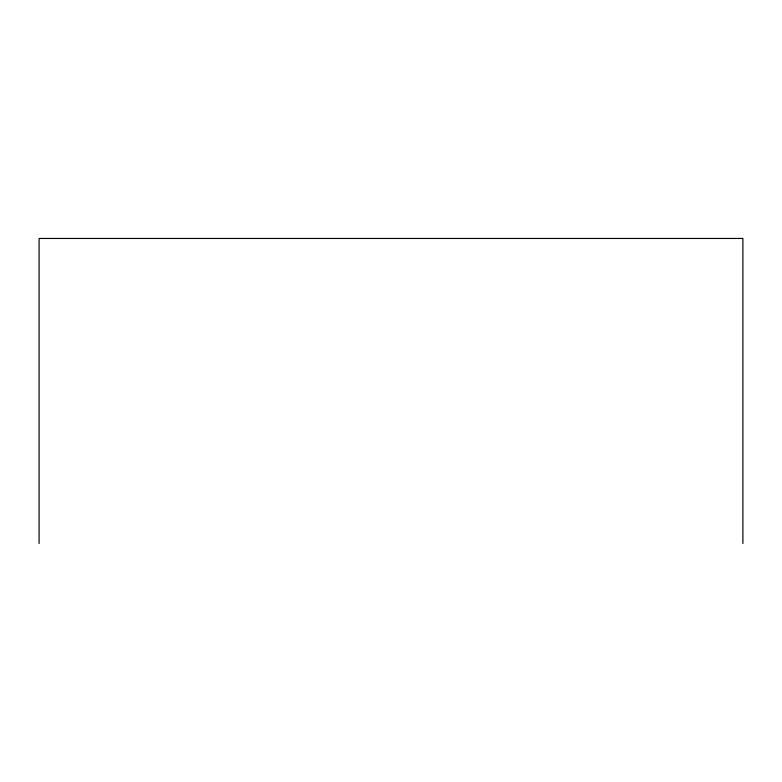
<?xml version="1.0" encoding="UTF-8"?>
<svg xmlns="http://www.w3.org/2000/svg" width="782" height="782" viewBox="0 0 782 782"><rect width="100%" height="100%" fill="white"/><g stroke="black" fill="none" stroke-linecap="round" stroke-linejoin="round"><path stroke-width="1.17" d="M742.9 543.549L742.9 238.451L39.1 238.451L39.1 543.549"/></g></svg>
